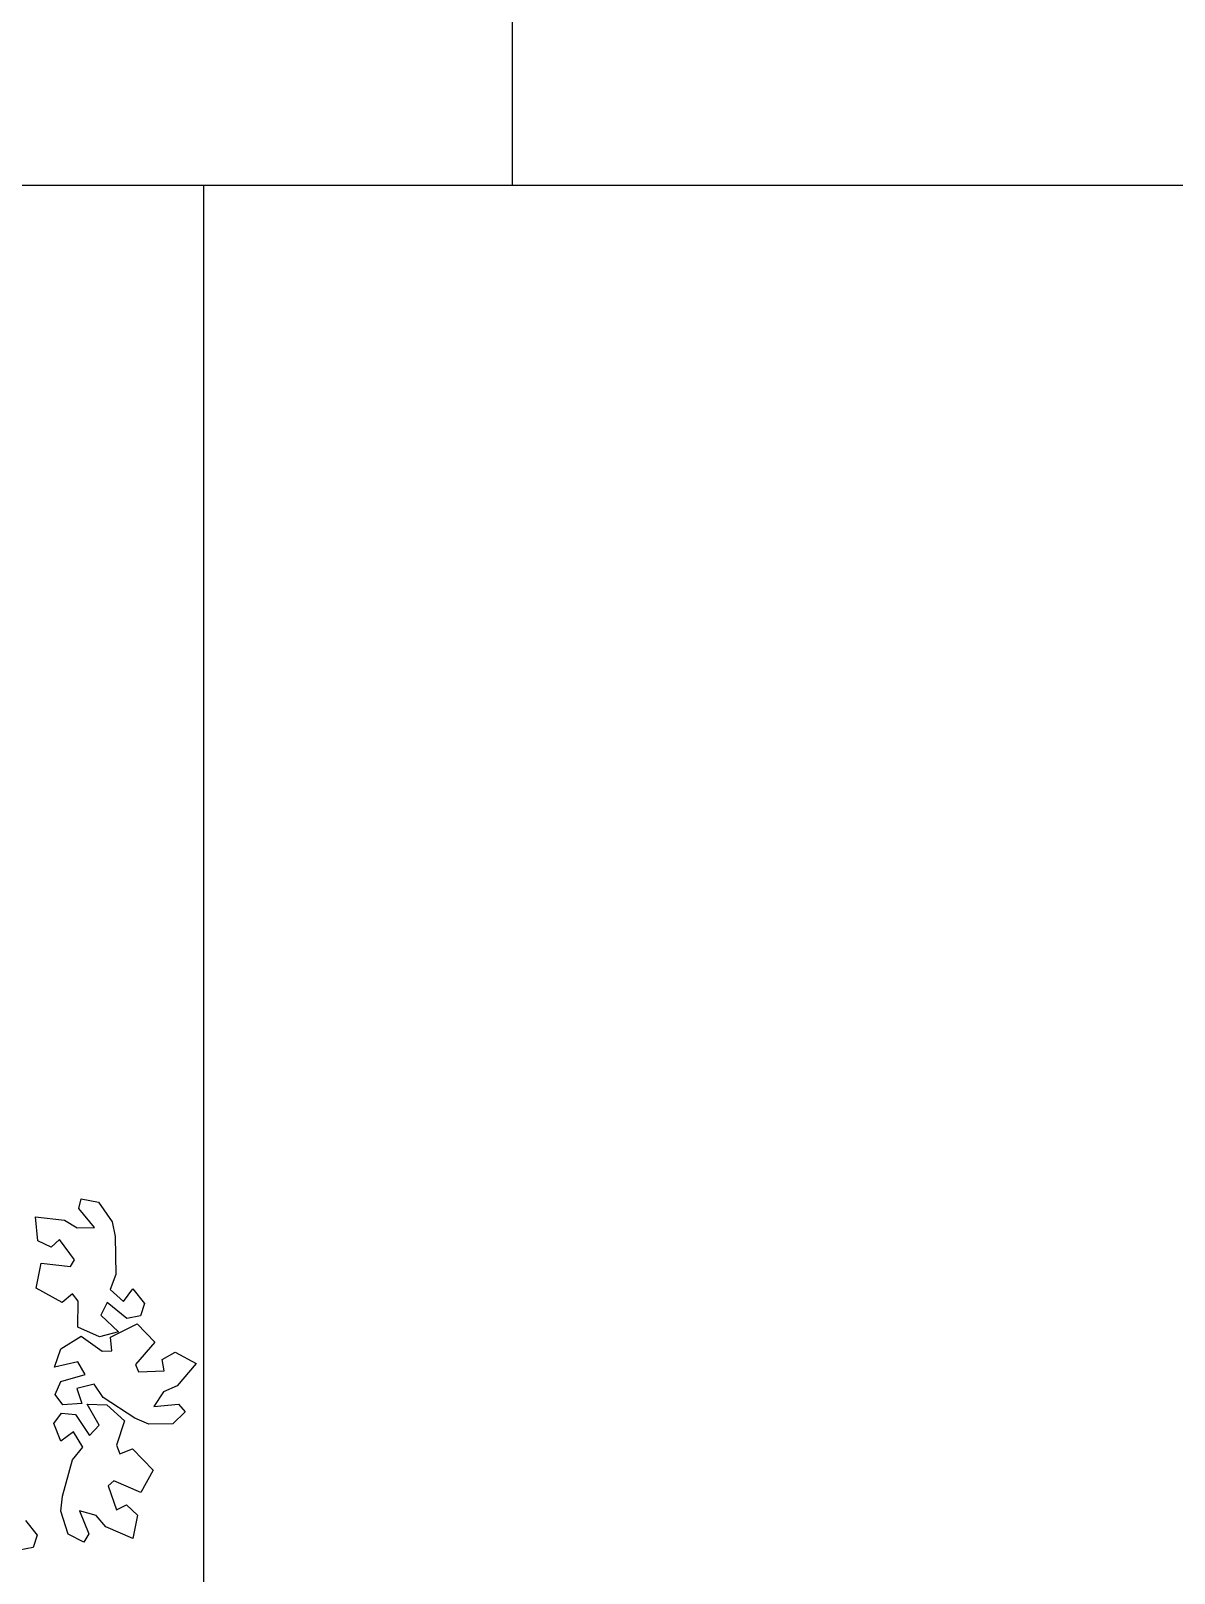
# Model space of a CAD drawing. Header units: millimetres. Extents: x 2004 to 9033, y -135 to 5682.
# Drawn here: x 3244.9 to 3393.1, y 4702.5 to 4902.3 of the extents above; entities that cross this region are included whole.
import ezdxf

# ---------------------------------------------------------------- set-up
doc = ezdxf.new("R2010")
doc.units = ezdxf.units.MM
doc.layers.add('alberi', color=74, linetype='Continuous')

msp = doc.modelspace()

# ---------------------------------------------------------------- linework, layer by layer
for p, q in [((3307.34, 4882.31), (3307.34, 4942.31)), ((2087.34, 4882.31), (4087.34, 4882.31)), ((3267.34, 4582.31), (3267.34, 4882.31))]:
    msp.add_line(p, q)
at = {"layer": 'alberi'}
for points in [[(3253.68, 4750.59), (3255.46, 4748.03), (3255.84, 4746.11), (3255.96, 4741.22), (3255.19, 4739.28), (3256.92, 4737.72), (3258.16, 4739.36), (3259.68, 4737.45), (3259.13, 4735.86), (3257.35, 4735.52), (3257.35, 4735.52), (3254.81, 4737.59), (3254, 4735.92), (3256.27, 4733.79), (3253.84, 4733.13), (3251.02, 4734.4), (3251.08, 4737.74), (3250.32, 4738.69), (3248.97, 4737.6), (3248.97, 4737.6), (3245.62, 4739.45), (3246.27, 4742.66), (3250.05, 4742.24), (3250.59, 4743.11), (3248.65, 4745.76), (3247.57, 4744.75), (3245.84, 4745.59), (3245.52, 4748.68), (3249.3, 4748.25), (3250.92, 4747.24), (3253.19, 4747.28), (3251.14, 4749.76), (3251.46, 4751.01)], [(3263.32, 4721.85), (3260.2, 4721.82), (3258.4, 4722.6), (3254.3, 4725.26), (3253.14, 4727), (3250.87, 4726.46), (3251.52, 4724.5), (3249.09, 4724.33), (3248.09, 4725.68), (3248.82, 4727.34), (3248.82, 4727.34), (3251.96, 4728.27), (3251.04, 4729.88), (3248, 4729.22), (3248.83, 4731.59), (3251.47, 4733.2), (3254.19, 4731.26), (3255.41, 4731.34), (3255.27, 4733.08), (3255.27, 4733.08), (3258.7, 4734.8), (3260.98, 4732.44), (3258.48, 4729.56), (3258.89, 4728.62), (3262.19, 4728.73), (3261.96, 4730.19), (3263.63, 4731.15), (3266.36, 4729.66), (3263.87, 4726.78), (3262.12, 4726.02), (3260.87, 4724.12), (3264.07, 4724.42), (3264.92, 4723.44)], [(3249.78, 4707.58), (3248.83, 4710.54), (3249.03, 4712.49), (3250.35, 4717.2), (3251.66, 4718.83), (3250.47, 4720.83), (3248.8, 4719.63), (3247.91, 4721.9), (3248.9, 4723.26), (3250.7, 4723.06), (3250.7, 4723.06), (3252.52, 4720.34), (3253.79, 4721.69), (3252.24, 4724.4), (3254.76, 4724.31), (3257.08, 4722.27), (3256.04, 4719.1), (3256.48, 4717.96), (3258.1, 4718.61), (3258.1, 4718.61), (3260.76, 4715.85), (3259.19, 4712.98), (3255.7, 4714.49), (3254.93, 4713.82), (3256.01, 4710.71), (3257.34, 4711.36), (3258.75, 4710.05), (3258.14, 4707), (3254.65, 4708.52), (3253.4, 4709.97), (3251.22, 4710.6), (3252.46, 4707.62), (3251.78, 4706.53)]]:
    msp.add_lwpolyline(points, close=True, dxfattribs=at)
msp.add_lwpolyline([(3244.25, 4709.35), (3245.76, 4707.44), (3245.22, 4705.85), (3243.43, 4705.51)], dxfattribs=at)

doc.saveas('drawing.dxf')
